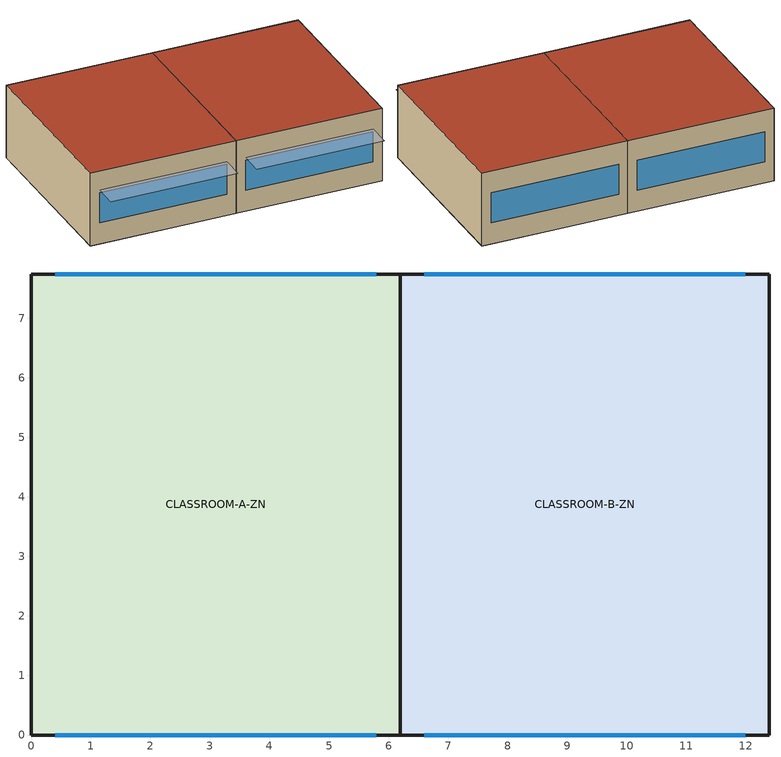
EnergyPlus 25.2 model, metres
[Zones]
CLASSROOM-A-ZN
 floor ground (FLOOR-CONSTRUCTION): 0,0 6.2,0 6.2,7.75 0,7.75 z0
 wall outside (WALL-CONSTRUCTION): 6.2,0 0,0 0,7.75 6.2,7.75 6.2,0 z0:3.2
 window (WINDOW-CONSTRUCTION): 5.8,0 0.4,0 / 0.4,7.75 5.8,7.75 z0.94:2.26
 roof outside (ROOF-CONSTRUCTION): 0,7.75 6.2,7.75 6.2,0 0,0 z3.2
CLASSROOM-B-ZN
 floor ground (FLOOR-CONSTRUCTION): 6.2,0 12.39,0 12.39,7.75 6.2,7.75 z0
 wall outside (WALL-CONSTRUCTION): 12.39,0 6.2,0 6.2,7.75 12.39,7.75 12.39,0 z0:3.2
 window (WINDOW-CONSTRUCTION): 11.99,0 6.6,0 / 6.6,7.75 11.99,7.75 z0.94:2.26
 roof outside (ROOF-CONSTRUCTION): 6.2,7.75 12.39,7.75 12.39,0 6.2,0 z3.2
shading: 0.4,-1.03 5.8,-1.03 5.8,0 0.4,0 z2.38; 6.6,-1.03 11.99,-1.03 11.99,0 6.6,0 z2.38
[Building]
quant-cli-openstudio-task-04-ubuntu: North Axis {deg}=0; Terrain=Suburbs; Loads Convergence Tolerance Value {W}=0.04; Temperature Convergence Tolerance Value {deltaC}=0.4; Solar Distribution=FullExterior; Maximum Number of Warmup Days=25; Minimum Number of Warmup Days=6
[Site:Location]
Synthetic Test USA: Latitude {deg}=39; Longitude {deg}=-104; Time Zone {hr}=-7; Elevation {m}=1600
[SizingPeriod:DesignDay]
ENGIWORLD SUMMER COOLING DESIGN DAY: Month=7; Day of Month=21; Day Type=SummerDesignDay; Maximum Dry-Bulb Temperature {C}=35; Daily Dry-Bulb Temperature Range {deltaC}=12; Dry-Bulb Temperature Range Modifier Type=DefaultMultipliers; Humidity Condition Type=Wetbulb; Wetbulb or DewPoint at Maximum Dry-Bulb {C}=19; Barometric Pressure {Pa}=84000; Wind Speed {m/s}=3; Wind Direction {deg}=180; Rain Indicator=No; Snow Indicator=No; Daylight Saving Time Indicator=No; Solar Model Indicator=ASHRAEClearSky; ASHRAE Clear Sky Optical Depth for Beam Irradiance (taub)=1
[Material] Roughness=Rough; Thermal Absorptance=0.9; Solar Absorptance=0.7; Visible Absorptance=0.7
Name | Thickness {m} | Conductivity {W/m-K} | Density {kg/m3} | Specific Heat {J/kg-K}
WALL-MAT | 0.2115 | 0.045 | 1100 | 920
ROOF-MAT | 0.266 | 0.038 | 900 | 900
FLOOR-MAT | 0.18 | 1.2 | 2640 | 900
[WindowMaterial:SimpleGlazingSystem]
LOW-E-GLASS: U-Factor {W/m2-K}=1.45; Solar Heat Gain Coefficient=0.27; Visible Transmittance=0.62
[Construction]
WALL-CONSTRUCTION: WALL-MAT
ROOF-CONSTRUCTION: ROOF-MAT
FLOOR-CONSTRUCTION: FLOOR-MAT
WINDOW-CONSTRUCTION: LOW-E-GLASS
[HVACTemplate:Thermostat]
ENGIWORLD-THERMOSTAT: Heating Setpoint Schedule=HEATING-SP; Cooling Setpoint Schedule=COOLING-SP
[Zone] Type=1; Multiplier=1; Ceiling Height {m}=3.2; Volume {m3}=autocalculate; Floor Area {m2}=autocalculate
CLASSROOM-A-ZN; CLASSROOM-B-ZN
[HVACTemplate:Zone:IdealLoadsAirSystem] Template Thermostat=ENGIWORLD-THERMOSTAT; System Availability Schedule=HVAC-AVAILABILITY
CLASSROOM-A-ZN; CLASSROOM-B-ZN
[People] Number of People Schedule=OCCUPANCY-SCHEDULE; Number of People Calculation Method=People/Area; People per Floor Area {person/m2}=0.08; Fraction Radiant=0.3; Sensible Heat Fraction=autocalculate; Activity Level Schedule=ACTIVITY-SCHEDULE
Name | Zone or ZoneList or Space or SpaceList
CLASSROOM-A-PEOPLE | CLASSROOM-A
CLASSROOM-B-PEOPLE | CLASSROOM-B
[Lights] Schedule=OCCUPANCY-SCHEDULE; Design Level Calculation Method=Watts/Area; Watts per Floor Area {W/m2}=5.4; Return Air Fraction=0; Fraction Radiant=0.42; Fraction Visible=0.18; Fraction Replaceable=1
Name | Zone or ZoneList or Space or SpaceList
CLASSROOM-A-LIGHTS | CLASSROOM-A
CLASSROOM-B-LIGHTS | CLASSROOM-B
[ElectricEquipment] Schedule=OCCUPANCY-SCHEDULE; Design Level Calculation Method=Watts/Area; Watts per Floor Area {W/m2}=4.3; Fraction Latent=0; Fraction Radiant=0.3; Fraction Lost=0.2
Name | Zone or ZoneList or Space or SpaceList
CLASSROOM-A-EQUIPMENT | CLASSROOM-A
CLASSROOM-B-EQUIPMENT | CLASSROOM-B
[ZoneInfiltration:DesignFlowRate] Schedule=ALWAYS-ON; Design Flow Rate Calculation Method=AirChanges/Hour; Air Changes per Hour {1/hr}=0.36; Constant Term Coefficient=1; Temperature Term Coefficient=0; Velocity Term Coefficient=0; Velocity Squared Term Coefficient=0
Name | Zone or ZoneList or Space or SpaceList
CLASSROOM-A-INFILTRATION | CLASSROOM-A
CLASSROOM-B-INFILTRATION | CLASSROOM-B
[Space]
Name | Zone
CLASSROOM-A | CLASSROOM-A-ZN
CLASSROOM-B | CLASSROOM-B-ZN
[Daylighting:Controls] Daylighting Method=SplitFlux; Availability Schedule=OCCUPANCY-SCHEDULE; Lighting Control Type=Continuous; Minimum Input Power Fraction for Continuous or ContinuousOff Dimming Control=0.3; Minimum Light Output Fraction for Continuous or ContinuousOff Dimming Control=0.2; Number of Stepped Control Steps=1; Probability Lighting will be Reset When Needed in Manual Stepped Control=1; Glare Calculation Azimuth Angle of View Direction Clockwise from Zone y-Axis {deg}=180; Maximum Allowable Discomfort Glare Index=22; Fraction of Lights Controlled by Reference Point 1=0.6; Illuminance Setpoint at Reference Point 1 {lux}=500
Name | Zone or Space | Glare Calculation Daylighting Reference Point | Daylighting Reference Point Name 1
CLASSROOM-A-DAYLIGHT-CONTROLS | CLASSROOM-A | CLASSROOM-A-DAYLIGHT-REF | CLASSROOM-A-DAYLIGHT-REF
CLASSROOM-B-DAYLIGHT-CONTROLS | CLASSROOM-B | CLASSROOM-B-DAYLIGHT-REF | CLASSROOM-B-DAYLIGHT-REF
[Schedule:Compact]
ALWAYS-ON: Through: 12/31, For: AllDays, Until: 24:00, 1
OCCUPANCY-SCHEDULE: Through: 12/31, For: AllDays, Until: 06:58, 0, Until: 17:02, 1, Until: 24:00, 0
HVAC-AVAILABILITY: Through: 12/31, For: AllDays, Until: 03:22, 0, Until: 20:38, 1, Until: 24:00, 0
HEATING-SP: Through: 12/31, For: AllDays, Until: 06:58, 16, Until: 17:02, 19.5, Until: 24:00, 16
COOLING-SP: Through: 12/31, For: AllDays, Until: 05:13, 30, Until: 06:58, 23.5, Until: 17:02, 25, Until: 24:00, 30
ACTIVITY-SCHEDULE: Through: 12/31, For: AllDays, Until: 24:00, 120
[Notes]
ENGIWORLD_OPTIMIZATION_METADATA_BEGIN
"case_id": "quant-cli-openstudio-task-04-ubuntu",
"design_variables": {
"cooling_setpoint_c": 25.0,
"daylight_control_fraction": 0.6,
"economizer_fraction": 0.2,
"equipment_w_per_m2": 4.3,
"exterior_wall_area_m2": 150.0,
"floor_area_m2": 96.0,
"heating_setpoint_c": 19.5,
"hvac_availability_fraction": 0.72,
"infiltration_ach": 0.36,
"lighting_w_per_m2": 5.4,
"occupied_hours_fraction": 0.42,
"orientation_deg": 0.0,
"people_density_m2": 0.08,
"precool_hours": 1.75,
"roof_r_value_m2k_w": 7.0,
"shade_ratio": 0.78,
"space_count": 2,
"thermal_mass_level": 0.82,
"thermal_zone_count": 2,
"ventilation_lps_per_person": 8.0,
"wall_r_value_m2k_w": 4.7,
"window_area_m2": 28.5,
"window_shgc": 0.27,
"window_u_value_w_m2k": 1.45,
"model_quantities": {
"exterior_wall_area_m2": 150.0,
"floor_area_m2": 96.0,
"space_count": 2,
"thermal_zone_count": 2,
"window_area_m2": 28.5,
"role": "reference_optimized_design",
"space_names": [
"thermal_zone_names": [
"source_baseline_sha256": "02f44592a56ccb62876dde0839840fca61c4d005a4d24386b9eb4e3a3fcf8127",
"constraints_sha256": "65a637e15c15fd1b87d77889073571426ea8920255e47fdf1cbf110c090a9be8",
"weather_sha256": "186ac03010a542b09ed5df077b0dfa860f080a3684fc00a817a5738c3cfeaa8c"
ENGIWORLD_OPTIMIZATION_METADATA_END
